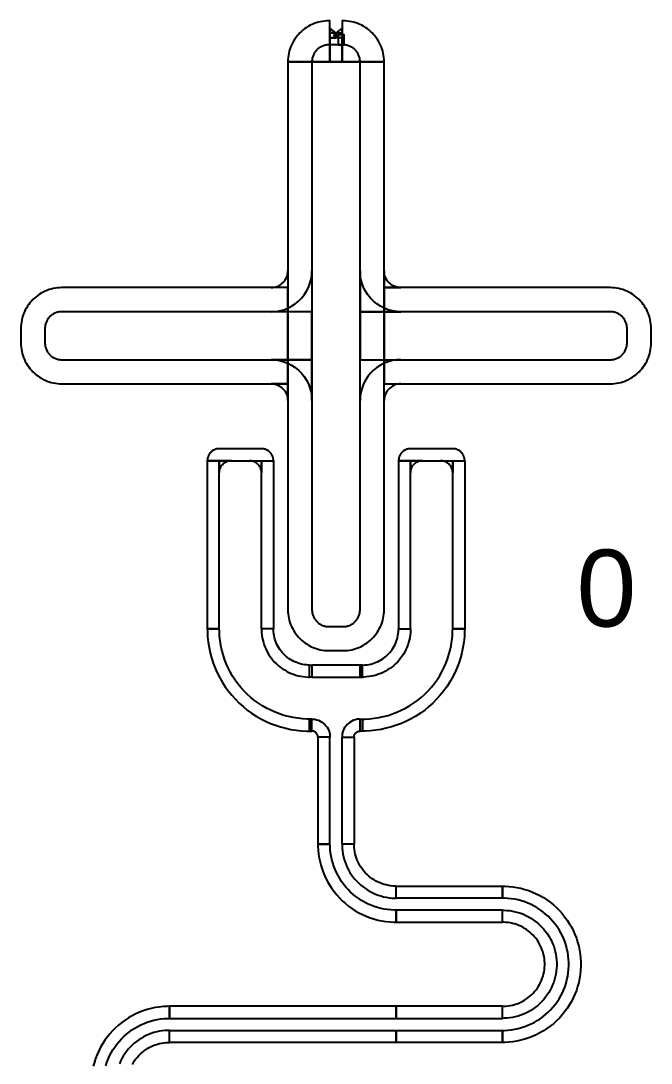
# Model space of a CAD drawing. Extents: x -3400 to 3400, y -3400 to 3400.
# Drawn here: x -257 to 267, y 866 to 1733 of the extents above; entities that cross this region are included whole.
import ezdxf

# ---------------------------------------------------------------- set-up
doc = ezdxf.new("R2010")
doc.units = 0
doc.layers.get('0').update_dxf_attribs({"linetype": 'CONTINUOUS'})
for name, color, linetype in [('BASEMETAL', 4, 'CONTINUOUS'), ('FRAME', 8, 'CONTINUOUS'), ('SECONDLAYER', 6, 'CONTINUOUS')]:
    doc.layers.add(name, color=color, linetype=linetype)
doc.styles.get("Standard").update_dxf_attribs({"font": 'arial.ttf'})

# ---------------------------------------------------------------- blocks, each defined once
blk = doc.blocks.new('CHIP_XSEARCH')
for points in [[(3382.5, 5099), (3400, 5099), (3400, 5133), (3399, 5133), (3397.22, 5132.95), (3395.45, 5132.81), (3393.68, 5132.58), (3391.93, 5132.26), (3390.2, 5131.84), (3388.49, 5131.34), (3386.82, 5130.74), (3385.17, 5130.06), (3383.56, 5129.29), (3382, 5128.44), (3380.48, 5127.51), (3379.02, 5126.51), (3377.6, 5125.42), (3376.25, 5124.27), (3374.96, 5123.04), (3373.73, 5121.75), (3372.58, 5120.4), (3371.49, 5118.98), (3370.49, 5117.52), (3369.56, 5116), (3368.71, 5114.44), (3367.94, 5112.83), (3367.26, 5111.18), (3366.66, 5109.51), (3366.16, 5107.8), (3365.74, 5106.07), (3365.42, 5104.32), (3365.19, 5102.55), (3365.05, 5100.78), (3365, 5099), (3365, 5099)], [(3404.78, 5123), (3400, 5127), (3400, 5127), (3400, 5123)], [(3410, 5123), (3410, 5127), (3410, 5127), (3405.22, 5123)], [(3427.5, 5099), (3445, 5099), (3445, 5099), (3444.95, 5100.78), (3444.81, 5102.55), (3444.58, 5104.32), (3444.26, 5106.07), (3443.84, 5107.8), (3443.34, 5109.51), (3442.74, 5111.18), (3442.06, 5112.83), (3441.29, 5114.44), (3440.44, 5116), (3439.51, 5117.52), (3438.51, 5118.98), (3437.42, 5120.4), (3436.27, 5121.75), (3435.04, 5123.04), (3433.75, 5124.27), (3432.4, 5125.42), (3430.98, 5126.51), (3429.52, 5127.51), (3428, 5128.44), (3426.44, 5129.29), (3424.83, 5130.06), (3423.18, 5130.74), (3421.51, 5131.34), (3419.8, 5131.84), (3418.07, 5132.26), (3416.32, 5132.58), (3414.55, 5132.81), (3412.78, 5132.95), (3411, 5133), (3410, 5133), (3410, 5099)], [(3404.78, 5119), (3404.78, 5123), (3400, 5123), (3400, 5119)], [(3410, 5099), (3410, 5119), (3400, 5119), (3400, 5099)], [(3405.22, 5119), (3405.22, 5123), (3410, 5123), (3410, 5119)], [(3405, 4609), (3411, 4609), (3412.78, 4609.05), (3414.55, 4609.19), (3416.32, 4609.42), (3418.07, 4609.74), (3419.8, 4610.16), (3421.51, 4610.66), (3423.18, 4611.26), (3424.83, 4611.94), (3426.44, 4612.71), (3428, 4613.56), (3429.52, 4614.49), (3430.98, 4615.49), (3432.4, 4616.58), (3433.75, 4617.73), (3435.04, 4618.96), (3436.27, 4620.25), (3437.42, 4621.6), (3438.51, 4623.02), (3439.51, 4624.48), (3440.44, 4626), (3441.29, 4627.56), (3442.06, 4629.17), (3442.74, 4630.82), (3443.34, 4632.49), (3443.84, 4634.2), (3444.26, 4635.93), (3444.58, 4637.68), (3444.81, 4639.45), (3444.95, 4641.22), (3445, 4643), (3445, 5099), (3365, 5099), (3365, 4643), (3365.05, 4641.22), (3365.19, 4639.45), (3365.42, 4637.68), (3365.74, 4635.93), (3366.16, 4634.2), (3366.66, 4632.49), (3367.26, 4630.82), (3367.94, 4629.17), (3368.71, 4627.56), (3369.56, 4626), (3370.49, 4624.48), (3371.49, 4623.02), (3372.58, 4621.6), (3373.73, 4620.25), (3374.96, 4618.96), (3376.25, 4617.73), (3377.6, 4616.58), (3379.02, 4615.49), (3380.48, 4614.49), (3382, 4613.56), (3383.56, 4612.71), (3385.17, 4611.94), (3386.82, 4611.26), (3388.49, 4610.66), (3390.2, 4610.16), (3391.93, 4609.74), (3393.68, 4609.42), (3395.45, 4609.19), (3397.22, 4609.05), (3399, 4609)], [(3365, 4911), (3351, 4911), (3352.46, 4911.08), (3353.91, 4911.31), (3355.33, 4911.69), (3356.69, 4912.21), (3358, 4912.88), (3359.23, 4913.67), (3360.37, 4914.6), (3361.4, 4915.63), (3362.33, 4916.77), (3363.12, 4918), (3363.79, 4919.31), (3364.31, 4920.67), (3364.69, 4922.09), (3364.92, 4923.54), (3365, 4925)], [(3445, 4911), (3459, 4911), (3457.54, 4911.08), (3456.09, 4911.31), (3454.67, 4911.69), (3453.31, 4912.21), (3452, 4912.88), (3450.77, 4913.67), (3449.63, 4914.6), (3448.6, 4915.63), (3447.67, 4916.77), (3446.88, 4918), (3446.21, 4919.31), (3445.69, 4920.67), (3445.31, 4922.09), (3445.08, 4923.54), (3445, 4925)], [(3365, 4871), (3365, 4911), (3177, 4911), (3175.22, 4910.95), (3173.45, 4910.81), (3171.68, 4910.58), (3169.93, 4910.26), (3168.2, 4909.84), (3166.49, 4909.34), (3164.82, 4908.74), (3163.17, 4908.06), (3161.56, 4907.29), (3160, 4906.44), (3158.48, 4905.51), (3157.02, 4904.51), (3155.6, 4903.42), (3154.25, 4902.27), (3152.96, 4901.04), (3151.73, 4899.75), (3150.58, 4898.4), (3149.49, 4896.98), (3148.49, 4895.52), (3147.56, 4894), (3146.71, 4892.44), (3145.94, 4890.83), (3145.26, 4889.18), (3144.66, 4887.51), (3144.16, 4885.8), (3143.74, 4884.07), (3143.42, 4882.32), (3143.19, 4880.55), (3143.05, 4878.78), (3143, 4877), (3143, 4865), (3143.05, 4863.22), (3143.19, 4861.45), (3143.42, 4859.68), (3143.74, 4857.93), (3144.16, 4856.2), (3144.66, 4854.49), (3145.26, 4852.82), (3145.94, 4851.17), (3146.71, 4849.56), (3147.56, 4848), (3148.49, 4846.48), (3149.49, 4845.02), (3150.58, 4843.6), (3151.73, 4842.25), (3152.96, 4840.96), (3154.25, 4839.73), (3155.6, 4838.58), (3157.02, 4837.49), (3158.48, 4836.49), (3160, 4835.56), (3161.56, 4834.71), (3163.17, 4833.94), (3164.82, 4833.26), (3166.49, 4832.66), (3168.2, 4832.16), (3169.93, 4831.74), (3171.68, 4831.42), (3173.45, 4831.19), (3175.22, 4831.05), (3177, 4831), (3365, 4831)], [(3445, 4871), (3445, 4831), (3633, 4831), (3634.78, 4831.05), (3636.55, 4831.19), (3638.32, 4831.42), (3640.07, 4831.74), (3641.8, 4832.16), (3643.51, 4832.66), (3645.18, 4833.26), (3646.83, 4833.94), (3648.44, 4834.71), (3650, 4835.56), (3651.52, 4836.49), (3652.98, 4837.49), (3654.4, 4838.58), (3655.75, 4839.73), (3657.04, 4840.96), (3658.27, 4842.25), (3659.42, 4843.6), (3660.51, 4845.02), (3661.51, 4846.48), (3662.44, 4848), (3663.29, 4849.56), (3664.06, 4851.17), (3664.74, 4852.82), (3665.34, 4854.49), (3665.84, 4856.2), (3666.26, 4857.93), (3666.58, 4859.68), (3666.81, 4861.45), (3666.95, 4863.22), (3667, 4865), (3667, 4877), (3666.95, 4878.78), (3666.81, 4880.55), (3666.58, 4882.32), (3666.26, 4884.07), (3665.84, 4885.8), (3665.34, 4887.51), (3664.74, 4889.18), (3664.06, 4890.83), (3663.29, 4892.44), (3662.44, 4894), (3661.51, 4895.52), (3660.51, 4896.98), (3659.42, 4898.4), (3658.27, 4899.75), (3657.04, 4901.04), (3655.75, 4902.27), (3654.4, 4903.42), (3652.98, 4904.51), (3651.52, 4905.51), (3650, 4906.44), (3648.44, 4907.29), (3646.83, 4908.06), (3645.18, 4908.74), (3643.51, 4909.34), (3641.8, 4909.84), (3640.07, 4910.26), (3638.32, 4910.58), (3636.55, 4910.81), (3634.78, 4910.95), (3633, 4911), (3445, 4911)], [(3365, 4831), (3351, 4831), (3352.46, 4830.92), (3353.91, 4830.69), (3355.33, 4830.31), (3356.69, 4829.79), (3358, 4829.12), (3359.23, 4828.33), (3360.37, 4827.4), (3361.4, 4826.37), (3362.33, 4825.23), (3363.12, 4824), (3363.79, 4822.69), (3364.31, 4821.33), (3364.69, 4819.91), (3364.92, 4818.46), (3365, 4817)], [(3445, 4831), (3459, 4831), (3457.54, 4830.92), (3456.09, 4830.69), (3454.67, 4830.31), (3453.31, 4829.79), (3452, 4829.12), (3450.77, 4828.33), (3449.63, 4827.4), (3448.6, 4826.37), (3447.67, 4825.23), (3446.88, 4824), (3446.21, 4822.69), (3445.69, 4821.33), (3445.31, 4819.91), (3445.08, 4818.46), (3445, 4817)], [(3325.5, 4767), (3353, 4767), (3353, 4767), (3352.99, 4767.52), (3352.95, 4768.05), (3352.88, 4768.56), (3352.78, 4769.08), (3352.66, 4769.59), (3352.51, 4770.09), (3352.34, 4770.58), (3352.14, 4771.07), (3351.91, 4771.54), (3351.66, 4772), (3351.39, 4772.45), (3351.09, 4772.88), (3350.77, 4773.29), (3350.43, 4773.69), (3350.07, 4774.07), (3349.69, 4774.43), (3349.29, 4774.77), (3348.88, 4775.09), (3348.45, 4775.39), (3348, 4775.66), (3347.54, 4775.91), (3347.07, 4776.14), (3346.58, 4776.34), (3346.09, 4776.51), (3345.59, 4776.66), (3345.08, 4776.78), (3344.56, 4776.88), (3344.05, 4776.95), (3343.52, 4776.99), (3343, 4777), (3308, 4777), (3307.48, 4776.99), (3306.95, 4776.95), (3306.44, 4776.88), (3305.92, 4776.78), (3305.41, 4776.66), (3304.91, 4776.51), (3304.42, 4776.34), (3303.93, 4776.14), (3303.46, 4775.91), (3303, 4775.66), (3302.55, 4775.39), (3302.12, 4775.09), (3301.71, 4774.77), (3301.31, 4774.43), (3300.93, 4774.07), (3300.57, 4773.69), (3300.23, 4773.29), (3299.91, 4772.88), (3299.61, 4772.45), (3299.34, 4772), (3299.09, 4771.54), (3298.86, 4771.07), (3298.66, 4770.58), (3298.49, 4770.09), (3298.34, 4769.59), (3298.22, 4769.08), (3298.12, 4768.56), (3298.05, 4768.05), (3298.01, 4767.52), (3298, 4767), (3298, 4767)], [(3484.5, 4767), (3512, 4767), (3512, 4767), (3511.99, 4767.52), (3511.95, 4768.05), (3511.88, 4768.56), (3511.78, 4769.08), (3511.66, 4769.59), (3511.51, 4770.09), (3511.34, 4770.58), (3511.14, 4771.07), (3510.91, 4771.54), (3510.66, 4772), (3510.39, 4772.45), (3510.09, 4772.88), (3509.77, 4773.29), (3509.43, 4773.69), (3509.07, 4774.07), (3508.69, 4774.43), (3508.29, 4774.77), (3507.88, 4775.09), (3507.45, 4775.39), (3507, 4775.66), (3506.54, 4775.91), (3506.07, 4776.14), (3505.58, 4776.34), (3505.09, 4776.51), (3504.59, 4776.66), (3504.08, 4776.78), (3503.56, 4776.88), (3503.05, 4776.95), (3502.52, 4776.99), (3502, 4777), (3467, 4777), (3466.48, 4776.99), (3465.95, 4776.95), (3465.44, 4776.88), (3464.92, 4776.78), (3464.41, 4776.66), (3463.91, 4776.51), (3463.42, 4776.34), (3462.93, 4776.14), (3462.46, 4775.91), (3462, 4775.66), (3461.55, 4775.39), (3461.12, 4775.09), (3460.71, 4774.77), (3460.31, 4774.43), (3459.93, 4774.07), (3459.57, 4773.69), (3459.23, 4773.29), (3458.91, 4772.88), (3458.61, 4772.45), (3458.34, 4772), (3458.09, 4771.54), (3457.86, 4771.07), (3457.66, 4770.58), (3457.49, 4770.09), (3457.34, 4769.59), (3457.22, 4769.08), (3457.12, 4768.56), (3457.05, 4768.05), (3457.01, 4767.52), (3457, 4767), (3457, 4767)], [(3308, 4627), (3308, 4767), (3298, 4767), (3298, 4627)], [(3308, 4767), (3308, 4757), (3308.05, 4758.05), (3308.22, 4759.08), (3308.49, 4760.09), (3308.86, 4761.07), (3309.34, 4762), (3309.91, 4762.88), (3310.57, 4763.69), (3311.31, 4764.43), (3312.12, 4765.09), (3313, 4765.66), (3313.93, 4766.14), (3314.91, 4766.51), (3315.92, 4766.78), (3316.95, 4766.95), (3318, 4767)], [(3343, 4767), (3343, 4757), (3342.95, 4758.05), (3342.78, 4759.08), (3342.51, 4760.09), (3342.14, 4761.07), (3341.66, 4762), (3341.09, 4762.88), (3340.43, 4763.69), (3339.69, 4764.43), (3338.88, 4765.09), (3338, 4765.66), (3337.07, 4766.14), (3336.09, 4766.51), (3335.08, 4766.78), (3334.05, 4766.95), (3333, 4767)], [(3343, 4627), (3343, 4767), (3353, 4767), (3353, 4627)], [(3467, 4627), (3467, 4767), (3457, 4767), (3457, 4627)], [(3467, 4767), (3467, 4757), (3467.05, 4758.05), (3467.22, 4759.08), (3467.49, 4760.09), (3467.86, 4761.07), (3468.34, 4762), (3468.91, 4762.88), (3469.57, 4763.69), (3470.31, 4764.43), (3471.12, 4765.09), (3472, 4765.66), (3472.93, 4766.14), (3473.91, 4766.51), (3474.92, 4766.78), (3475.95, 4766.95), (3477, 4767)], [(3502, 4767), (3502, 4757), (3501.95, 4758.05), (3501.78, 4759.08), (3501.51, 4760.09), (3501.14, 4761.07), (3500.66, 4762), (3500.09, 4762.88), (3499.43, 4763.69), (3498.69, 4764.43), (3497.88, 4765.09), (3497, 4765.66), (3496.07, 4766.14), (3495.09, 4766.51), (3494.08, 4766.78), (3493.05, 4766.95), (3492, 4767)], [(3502, 4627), (3502, 4767), (3512, 4767), (3512, 4627)], [(3383, 4552), (3381.04, 4552.03), (3377.12, 4552.23), (3373.21, 4552.64), (3369.33, 4553.26), (3365.49, 4554.07), (3361.7, 4555.09), (3357.96, 4556.3), (3354.3, 4557.71), (3350.71, 4559.31), (3347.21, 4561.09), (3343.81, 4563.05), (3340.52, 4565.19), (3337.34, 4567.5), (3334.29, 4569.97), (3331.37, 4572.6), (3328.6, 4575.37), (3325.97, 4578.29), (3323.5, 4581.34), (3321.19, 4584.52), (3319.05, 4587.81), (3317.09, 4591.21), (3315.31, 4594.71), (3313.71, 4598.3), (3312.3, 4601.96), (3311.09, 4605.7), (3310.07, 4609.49), (3309.26, 4613.33), (3308.64, 4617.21), (3308.23, 4621.12), (3308.03, 4625.04), (3308, 4627), (3298, 4627), (3298.03, 4624.77), (3298.26, 4620.33), (3298.73, 4615.91), (3299.42, 4611.51), (3300.35, 4607.16), (3301.5, 4602.86), (3302.88, 4598.63), (3304.47, 4594.47), (3306.28, 4590.41), (3308.3, 4586.44), (3310.53, 4582.59), (3312.95, 4578.86), (3315.56, 4575.26), (3318.37, 4571.8), (3321.34, 4568.49), (3324.49, 4565.34), (3327.8, 4562.37), (3331.26, 4559.56), (3334.86, 4556.95), (3338.59, 4554.53), (3342.44, 4552.3), (3346.41, 4550.28), (3350.47, 4548.47), (3354.63, 4546.88), (3358.86, 4545.5), (3363.16, 4544.35), (3367.51, 4543.42), (3371.91, 4542.73), (3376.33, 4542.26), (3380.77, 4542.03), (3383, 4542)], [(3383, 4597), (3382.21, 4597.01), (3380.65, 4597.09), (3379.08, 4597.26), (3377.53, 4597.5), (3376, 4597.83), (3374.48, 4598.24), (3372.99, 4598.72), (3371.52, 4599.28), (3370.08, 4599.92), (3368.69, 4600.64), (3367.33, 4601.42), (3366.01, 4602.28), (3364.74, 4603.2), (3363.52, 4604.19), (3362.35, 4605.24), (3361.24, 4606.35), (3360.19, 4607.52), (3359.2, 4608.74), (3358.28, 4610.01), (3357.42, 4611.33), (3356.64, 4612.69), (3355.92, 4614.08), (3355.28, 4615.52), (3354.72, 4616.99), (3354.24, 4618.48), (3353.83, 4620), (3353.5, 4621.53), (3353.26, 4623.08), (3353.09, 4624.65), (3353.01, 4626.21), (3353, 4627), (3343, 4627), (3343.01, 4625.95), (3343.12, 4623.86), (3343.34, 4621.78), (3343.67, 4619.71), (3344.11, 4617.66), (3344.65, 4615.64), (3345.29, 4613.65), (3346.04, 4611.69), (3346.9, 4609.78), (3347.85, 4607.91), (3348.89, 4606.1), (3350.03, 4604.34), (3351.27, 4602.65), (3352.58, 4601.02), (3353.99, 4599.47), (3355.47, 4597.99), (3357.02, 4596.58), (3358.65, 4595.27), (3360.34, 4594.03), (3362.1, 4592.89), (3363.91, 4591.85), (3365.78, 4590.9), (3367.69, 4590.04), (3369.65, 4589.29), (3371.64, 4588.65), (3373.66, 4588.11), (3375.71, 4587.67), (3377.78, 4587.34), (3379.86, 4587.12), (3381.95, 4587.01), (3383, 4587)], [(3427, 4552), (3428.96, 4552.03), (3432.88, 4552.23), (3436.79, 4552.64), (3440.67, 4553.26), (3444.51, 4554.07), (3448.3, 4555.09), (3452.04, 4556.3), (3455.7, 4557.71), (3459.29, 4559.31), (3462.79, 4561.09), (3466.19, 4563.05), (3469.48, 4565.19), (3472.66, 4567.5), (3475.71, 4569.97), (3478.63, 4572.6), (3481.4, 4575.37), (3484.03, 4578.29), (3486.5, 4581.34), (3488.81, 4584.52), (3490.95, 4587.81), (3492.91, 4591.21), (3494.69, 4594.71), (3496.29, 4598.3), (3497.7, 4601.96), (3498.91, 4605.7), (3499.93, 4609.49), (3500.74, 4613.33), (3501.36, 4617.21), (3501.77, 4621.12), (3501.97, 4625.04), (3502, 4627), (3512, 4627), (3511.97, 4624.77), (3511.74, 4620.33), (3511.27, 4615.91), (3510.58, 4611.51), (3509.65, 4607.16), (3508.5, 4602.86), (3507.12, 4598.63), (3505.53, 4594.47), (3503.72, 4590.41), (3501.7, 4586.44), (3499.47, 4582.59), (3497.05, 4578.86), (3494.44, 4575.26), (3491.63, 4571.8), (3488.66, 4568.49), (3485.51, 4565.34), (3482.2, 4562.37), (3478.74, 4559.56), (3475.14, 4556.95), (3471.41, 4554.53), (3467.56, 4552.3), (3463.59, 4550.28), (3459.53, 4548.47), (3455.37, 4546.88), (3451.14, 4545.5), (3446.84, 4544.35), (3442.49, 4543.42), (3438.09, 4542.73), (3433.67, 4542.26), (3429.23, 4542.03), (3427, 4542)], [(3427, 4597), (3427.79, 4597.01), (3429.35, 4597.09), (3430.92, 4597.26), (3432.47, 4597.5), (3434, 4597.83), (3435.52, 4598.24), (3437.01, 4598.72), (3438.48, 4599.28), (3439.92, 4599.92), (3441.31, 4600.64), (3442.67, 4601.42), (3443.99, 4602.28), (3445.26, 4603.2), (3446.48, 4604.19), (3447.65, 4605.24), (3448.76, 4606.35), (3449.81, 4607.52), (3450.8, 4608.74), (3451.72, 4610.01), (3452.58, 4611.33), (3453.36, 4612.69), (3454.08, 4614.08), (3454.72, 4615.52), (3455.28, 4616.99), (3455.76, 4618.48), (3456.17, 4620), (3456.5, 4621.53), (3456.74, 4623.08), (3456.91, 4624.65), (3456.99, 4626.21), (3457, 4627), (3467, 4627), (3466.99, 4625.95), (3466.88, 4623.86), (3466.66, 4621.78), (3466.33, 4619.71), (3465.89, 4617.66), (3465.35, 4615.64), (3464.71, 4613.65), (3463.96, 4611.69), (3463.1, 4609.78), (3462.15, 4607.91), (3461.11, 4606.1), (3459.97, 4604.34), (3458.73, 4602.65), (3457.42, 4601.02), (3456.01, 4599.47), (3454.53, 4597.99), (3452.98, 4596.58), (3451.35, 4595.27), (3449.66, 4594.03), (3447.9, 4592.89), (3446.09, 4591.85), (3444.22, 4590.9), (3442.31, 4590.04), (3440.35, 4589.29), (3438.36, 4588.65), (3436.34, 4588.11), (3434.29, 4587.67), (3432.22, 4587.34), (3430.14, 4587.12), (3428.05, 4587.01), (3427, 4587)], [(3385, 4587), (3383, 4587), (3383, 4597), (3385, 4597)], [(3425, 4587), (3425, 4597), (3385, 4597), (3385, 4587)], [(3425, 4587), (3427, 4587), (3427, 4597), (3425, 4597)], [(3385, 4552), (3383, 4552), (3383, 4542), (3385, 4542)], [(3390, 4537), (3389.99, 4537.26), (3389.94, 4537.78), (3389.83, 4538.29), (3389.67, 4538.79), (3389.46, 4539.27), (3389.19, 4539.72), (3388.89, 4540.15), (3388.54, 4540.54), (3388.15, 4540.89), (3387.72, 4541.19), (3387.27, 4541.46), (3386.79, 4541.67), (3386.29, 4541.83), (3385.78, 4541.94), (3385.26, 4541.99), (3385, 4542), (3385, 4552), (3385.79, 4551.98), (3387.35, 4551.82), (3388.88, 4551.49), (3390.38, 4551), (3391.81, 4550.37), (3393.17, 4549.58), (3394.44, 4548.66), (3395.61, 4547.61), (3396.66, 4546.44), (3397.58, 4545.17), (3398.37, 4543.81), (3399, 4542.38), (3399.49, 4540.88), (3399.82, 4539.35), (3399.98, 4537.79), (3400, 4537)], [(3420, 4537), (3420.01, 4537.26), (3420.06, 4537.78), (3420.17, 4538.29), (3420.33, 4538.79), (3420.54, 4539.27), (3420.81, 4539.72), (3421.11, 4540.15), (3421.46, 4540.54), (3421.85, 4540.89), (3422.28, 4541.19), (3422.73, 4541.46), (3423.21, 4541.67), (3423.71, 4541.83), (3424.22, 4541.94), (3424.74, 4541.99), (3425, 4542), (3425, 4552), (3424.21, 4551.98), (3422.65, 4551.82), (3421.12, 4551.49), (3419.62, 4551), (3418.19, 4550.37), (3416.83, 4549.58), (3415.56, 4548.66), (3414.39, 4547.61), (3413.34, 4546.44), (3412.42, 4545.17), (3411.63, 4543.81), (3411, 4542.38), (3410.51, 4540.88), (3410.18, 4539.35), (3410.02, 4537.79), (3410, 4537)], [(3425, 4552), (3427, 4552), (3427, 4542), (3425, 4542)], [(3400, 4448), (3400, 4537), (3390, 4537), (3390, 4448)], [(3410, 4448), (3410, 4537), (3420, 4537), (3420, 4448)], [(3455, 4393), (3453.56, 4393.02), (3450.68, 4393.17), (3447.82, 4393.47), (3444.98, 4393.92), (3442.16, 4394.52), (3439.38, 4395.26), (3436.64, 4396.15), (3433.95, 4397.19), (3431.32, 4398.36), (3428.76, 4399.67), (3426.26, 4401.1), (3423.85, 4402.67), (3421.52, 4404.37), (3419.28, 4406.18), (3417.14, 4408.1), (3415.1, 4410.14), (3413.18, 4412.28), (3411.37, 4414.52), (3409.67, 4416.85), (3408.1, 4419.26), (3406.67, 4421.76), (3405.36, 4424.32), (3404.19, 4426.95), (3403.15, 4429.64), (3402.26, 4432.38), (3401.52, 4435.16), (3400.92, 4437.98), (3400.47, 4440.82), (3400.17, 4443.68), (3400.02, 4446.56), (3400, 4448), (3390, 4448), (3390.02, 4446.3), (3390.2, 4442.9), (3390.56, 4439.52), (3391.09, 4436.15), (3391.8, 4432.83), (3392.68, 4429.54), (3393.73, 4426.3), (3394.95, 4423.13), (3396.33, 4420.02), (3397.88, 4416.98), (3399.58, 4414.04), (3401.43, 4411.18), (3403.43, 4408.43), (3405.57, 4405.79), (3407.85, 4403.26), (3410.26, 4400.85), (3412.79, 4398.57), (3415.43, 4396.43), (3418.18, 4394.43), (3421.04, 4392.58), (3423.98, 4390.88), (3427.02, 4389.33), (3430.13, 4387.95), (3433.3, 4386.73), (3436.54, 4385.68), (3439.83, 4384.8), (3443.15, 4384.09), (3446.52, 4383.56), (3449.9, 4383.2), (3453.3, 4383.02), (3455, 4383)], [(3455, 4413), (3454.08, 4413.01), (3452.25, 4413.11), (3450.43, 4413.3), (3448.62, 4413.59), (3446.83, 4413.97), (3445.06, 4414.44), (3443.32, 4415.01), (3441.61, 4415.66), (3439.93, 4416.41), (3438.3, 4417.24), (3436.71, 4418.16), (3435.18, 4419.16), (3433.69, 4420.23), (3432.27, 4421.39), (3430.91, 4422.61), (3429.61, 4423.91), (3428.39, 4425.27), (3427.23, 4426.69), (3426.16, 4428.18), (3425.16, 4429.71), (3424.24, 4431.3), (3423.41, 4432.93), (3422.66, 4434.61), (3422.01, 4436.32), (3421.44, 4438.06), (3420.97, 4439.83), (3420.59, 4441.62), (3420.3, 4443.43), (3420.11, 4445.25), (3420.01, 4447.08), (3420, 4448), (3410, 4448), (3410.02, 4446.82), (3410.14, 4444.47), (3410.38, 4442.13), (3410.75, 4439.8), (3411.24, 4437.49), (3411.85, 4435.22), (3412.58, 4432.98), (3413.43, 4430.78), (3414.38, 4428.63), (3415.45, 4426.53), (3416.63, 4424.49), (3417.91, 4422.51), (3419.3, 4420.61), (3420.78, 4418.77), (3422.36, 4417.02), (3424.02, 4415.36), (3425.77, 4413.78), (3427.61, 4412.3), (3429.51, 4410.91), (3431.49, 4409.63), (3433.53, 4408.45), (3435.63, 4407.38), (3437.78, 4406.43), (3439.98, 4405.58), (3442.22, 4404.85), (3444.49, 4404.24), (3446.8, 4403.75), (3449.13, 4403.38), (3451.47, 4403.14), (3453.82, 4403.02), (3455, 4403)], [(3543.55, 4403), (3455, 4403), (3455, 4413), (3543.55, 4413)], [(3543.55, 4293), (3544.99, 4293.02), (3547.86, 4293.17), (3550.73, 4293.47), (3553.57, 4293.92), (3556.39, 4294.52), (3559.17, 4295.26), (3561.91, 4296.15), (3564.59, 4297.19), (3567.22, 4298.36), (3569.79, 4299.67), (3572.28, 4301.1), (3574.7, 4302.67), (3577.03, 4304.37), (3579.27, 4306.18), (3581.41, 4308.1), (3583.44, 4310.14), (3585.37, 4312.28), (3587.18, 4314.52), (3588.87, 4316.85), (3590.44, 4319.26), (3591.88, 4321.76), (3593.19, 4324.32), (3594.36, 4326.95), (3595.39, 4329.64), (3596.28, 4332.38), (3597.03, 4335.16), (3597.63, 4337.98), (3598.08, 4340.82), (3598.38, 4343.68), (3598.53, 4346.56), (3598.53, 4349.44), (3598.38, 4352.32), (3598.08, 4355.18), (3597.63, 4358.02), (3597.03, 4360.84), (3596.28, 4363.62), (3595.39, 4366.36), (3594.36, 4369.05), (3593.19, 4371.68), (3591.88, 4374.24), (3590.44, 4376.74), (3588.87, 4379.15), (3587.18, 4381.48), (3585.37, 4383.72), (3583.44, 4385.86), (3581.41, 4387.9), (3579.27, 4389.82), (3577.03, 4391.63), (3574.7, 4393.33), (3572.28, 4394.9), (3569.79, 4396.33), (3567.22, 4397.64), (3564.59, 4398.81), (3561.91, 4399.85), (3559.17, 4400.74), (3556.39, 4401.48), (3553.57, 4402.08), (3550.73, 4402.53), (3547.86, 4402.83), (3544.99, 4402.98), (3543.55, 4403), (3543.55, 4413), (3545.25, 4412.98), (3548.65, 4412.8), (3552.03, 4412.44), (3555.39, 4411.91), (3558.72, 4411.2), (3562.01, 4410.32), (3565.24, 4409.27), (3568.42, 4408.05), (3571.53, 4406.67), (3574.56, 4405.12), (3577.51, 4403.42), (3580.36, 4401.57), (3583.12, 4399.57), (3585.76, 4397.43), (3588.29, 4395.15), (3590.7, 4392.74), (3592.97, 4390.21), (3595.11, 4387.57), (3597.11, 4384.82), (3598.97, 4381.96), (3600.67, 4379.02), (3602.21, 4375.98), (3603.6, 4372.87), (3604.82, 4369.7), (3605.87, 4366.46), (3606.75, 4363.17), (3607.46, 4359.85), (3607.99, 4356.48), (3608.35, 4353.1), (3608.52, 4349.7), (3608.52, 4346.3), (3608.35, 4342.9), (3607.99, 4339.52), (3607.46, 4336.15), (3606.75, 4332.83), (3605.87, 4329.54), (3604.82, 4326.3), (3603.6, 4323.13), (3602.21, 4320.02), (3600.67, 4316.98), (3598.97, 4314.04), (3597.11, 4311.18), (3595.11, 4308.43), (3592.97, 4305.79), (3590.7, 4303.26), (3588.29, 4300.85), (3585.76, 4298.57), (3583.12, 4296.43), (3580.36, 4294.43), (3577.51, 4292.58), (3574.56, 4290.88), (3571.53, 4289.33), (3568.42, 4287.95), (3565.24, 4286.73), (3562.01, 4285.68), (3558.72, 4284.8), (3555.39, 4284.09), (3552.03, 4283.56), (3548.65, 4283.2), (3545.25, 4283.02), (3543.55, 4283)], [(3543.55, 4393), (3455, 4393), (3455, 4383), (3543.55, 4383)], [(3543.55, 4313), (3544.46, 4313.01), (3546.29, 4313.11), (3548.11, 4313.3), (3549.92, 4313.59), (3551.72, 4313.97), (3553.49, 4314.44), (3555.23, 4315.01), (3556.94, 4315.66), (3558.61, 4316.41), (3560.25, 4317.24), (3561.83, 4318.16), (3563.37, 4319.16), (3564.85, 4320.23), (3566.28, 4321.39), (3567.64, 4322.61), (3568.93, 4323.91), (3570.16, 4325.27), (3571.31, 4326.69), (3572.39, 4328.18), (3573.39, 4329.71), (3574.31, 4331.3), (3575.14, 4332.93), (3575.88, 4334.61), (3576.54, 4336.32), (3577.11, 4338.06), (3577.58, 4339.83), (3577.96, 4341.62), (3578.25, 4343.43), (3578.44, 4345.25), (3578.53, 4347.08), (3578.53, 4348.92), (3578.44, 4350.75), (3578.25, 4352.57), (3577.96, 4354.38), (3577.58, 4356.17), (3577.11, 4357.94), (3576.54, 4359.68), (3575.88, 4361.39), (3575.14, 4363.07), (3574.31, 4364.7), (3573.39, 4366.29), (3572.39, 4367.82), (3571.31, 4369.31), (3570.16, 4370.73), (3568.93, 4372.09), (3567.64, 4373.39), (3566.28, 4374.61), (3564.85, 4375.77), (3563.37, 4376.84), (3561.83, 4377.84), (3560.25, 4378.76), (3558.61, 4379.59), (3556.94, 4380.34), (3555.23, 4380.99), (3553.49, 4381.56), (3551.72, 4382.03), (3549.92, 4382.41), (3548.11, 4382.7), (3546.29, 4382.89), (3544.46, 4382.99), (3543.55, 4383), (3543.55, 4393), (3544.72, 4392.98), (3547.08, 4392.86), (3549.42, 4392.62), (3551.75, 4392.25), (3554.05, 4391.76), (3556.33, 4391.15), (3558.57, 4390.42), (3560.77, 4389.57), (3562.92, 4388.62), (3565.02, 4387.55), (3567.06, 4386.37), (3569.03, 4385.09), (3570.94, 4383.7), (3572.77, 4382.22), (3574.52, 4380.64), (3576.19, 4378.98), (3577.76, 4377.23), (3579.25, 4375.39), (3580.63, 4373.49), (3581.92, 4371.51), (3583.09, 4369.47), (3584.16, 4367.37), (3585.12, 4365.22), (3585.97, 4363.02), (3586.69, 4360.78), (3587.3, 4358.51), (3587.79, 4356.2), (3588.16, 4353.87), (3588.41, 4351.53), (3588.53, 4349.18), (3588.53, 4346.82), (3588.41, 4344.47), (3588.16, 4342.13), (3587.79, 4339.8), (3587.3, 4337.49), (3586.69, 4335.22), (3585.97, 4332.98), (3585.12, 4330.78), (3584.16, 4328.63), (3583.09, 4326.53), (3581.92, 4324.49), (3580.63, 4322.51), (3579.25, 4320.61), (3577.76, 4318.77), (3576.19, 4317.02), (3574.52, 4315.36), (3572.77, 4313.78), (3570.94, 4312.3), (3569.03, 4310.91), (3567.06, 4309.63), (3565.02, 4308.45), (3562.92, 4307.38), (3560.77, 4306.43), (3558.57, 4305.58), (3556.33, 4304.85), (3554.05, 4304.24), (3551.75, 4303.75), (3549.42, 4303.38), (3547.08, 4303.14), (3544.72, 4303.02), (3543.55, 4303)], [(3266.45, 4303), (3455, 4303), (3455, 4313), (3266.45, 4313)], [(3455, 4303), (3543.55, 4303), (3543.55, 4313), (3455, 4313)], [(3266.45, 4293), (3455, 4293), (3455, 4283), (3266.45, 4283)], [(3455, 4293), (3543.55, 4293), (3543.55, 4283), (3455, 4283)]]:
    blk.add_lwpolyline(points, close=True)
for points in [[(3213.72, 4263.62), (3214.61, 4266.36), (3215.64, 4269.05), (3216.81, 4271.68), (3218.12, 4274.24), (3219.56, 4276.74), (3221.13, 4279.15), (3222.82, 4281.48), (3224.63, 4283.72), (3226.56, 4285.86), (3228.59, 4287.9), (3230.73, 4289.82), (3232.97, 4291.63), (3235.3, 4293.33), (3237.72, 4294.9), (3240.21, 4296.33), (3242.78, 4297.64), (3245.41, 4298.81), (3248.09, 4299.85), (3250.83, 4300.74), (3253.61, 4301.48), (3256.43, 4302.08), (3259.27, 4302.53), (3262.14, 4302.83), (3265.01, 4302.98), (3266.45, 4303), (3266.45, 4313), (3264.75, 4312.98), (3261.35, 4312.8), (3257.97, 4312.44), (3254.61, 4311.91), (3251.28, 4311.2), (3247.99, 4310.32), (3244.76, 4309.27), (3241.58, 4308.05), (3238.47, 4306.67), (3235.44, 4305.12), (3232.49, 4303.42), (3229.64, 4301.57), (3226.88, 4299.57), (3224.24, 4297.43), (3221.71, 4295.15), (3219.3, 4292.74), (3217.03, 4290.21), (3214.89, 4287.57), (3212.89, 4284.82), (3211.03, 4281.96), (3209.33, 4279.02), (3207.79, 4275.98), (3206.4, 4272.87), (3205.18, 4269.7), (3204.13, 4266.46), (3203.25, 4263.17)], [(3235.69, 4264.7), (3236.61, 4266.29), (3237.61, 4267.82), (3238.69, 4269.31), (3239.84, 4270.73), (3241.07, 4272.09), (3242.36, 4273.39), (3243.72, 4274.61), (3245.15, 4275.77), (3246.63, 4276.84), (3248.17, 4277.84), (3249.75, 4278.76), (3251.39, 4279.59), (3253.06, 4280.34), (3254.77, 4280.99), (3256.51, 4281.56), (3258.28, 4282.03), (3260.08, 4282.41), (3261.89, 4282.7), (3263.71, 4282.89), (3265.54, 4282.99), (3266.45, 4283), (3266.45, 4293), (3265.28, 4292.98), (3262.92, 4292.86), (3260.58, 4292.62), (3258.25, 4292.25), (3255.95, 4291.76), (3253.67, 4291.15), (3251.43, 4290.42), (3249.23, 4289.57), (3247.08, 4288.62), (3244.98, 4287.55), (3242.94, 4286.37), (3240.97, 4285.09), (3239.06, 4283.7), (3237.23, 4282.22), (3235.48, 4280.64), (3233.81, 4278.98), (3232.24, 4277.23), (3230.75, 4275.39), (3229.37, 4273.49), (3228.08, 4271.51), (3226.91, 4269.47), (3225.84, 4267.37), (3224.88, 4265.22)]]:
    blk.add_lwpolyline(points)
at = {"layer": 'SECONDLAYER'}
for points in [[(3403.25, 5121.23), (3403.25, 5120.77), (3404.78, 5120.77), (3404.78, 5121.23)], [(3404.78, 5121.23), (3404.78, 5120.77), (3405.22, 5120.77), (3405.22, 5121.23)], [(3405.22, 5121.23), (3405.22, 5120.77), (3406.75, 5120.77), (3406.75, 5121.23)], [(3406.75, 5121.23), (3406.75, 5113), (3411.75, 5113), (3411.75, 5121.23)], [(3405, 5113), (3399, 5113), (3398.27, 5112.98), (3397.54, 5112.92), (3396.81, 5112.83), (3396.09, 5112.69), (3395.38, 5112.52), (3394.67, 5112.31), (3393.98, 5112.07), (3393.31, 5111.79), (3392.64, 5111.47), (3392, 5111.12), (3391.38, 5110.74), (3390.77, 5110.33), (3390.19, 5109.88), (3389.63, 5109.4), (3389.1, 5108.9), (3388.6, 5108.37), (3388.12, 5107.81), (3387.67, 5107.23), (3387.26, 5106.62), (3386.88, 5106), (3386.53, 5105.36), (3386.21, 5104.69), (3385.93, 5104.02), (3385.69, 5103.33), (3385.48, 5102.62), (3385.31, 5101.91), (3385.17, 5101.19), (3385.08, 5100.46), (3385.02, 5099.73), (3385, 5099), (3385, 4643), (3385.02, 4642.27), (3385.08, 4641.54), (3385.17, 4640.81), (3385.31, 4640.09), (3385.48, 4639.38), (3385.69, 4638.67), (3385.93, 4637.98), (3386.21, 4637.31), (3386.53, 4636.64), (3386.88, 4636), (3387.26, 4635.38), (3387.67, 4634.77), (3388.12, 4634.19), (3388.6, 4633.63), (3389.1, 4633.1), (3389.63, 4632.6), (3390.19, 4632.12), (3390.77, 4631.67), (3391.38, 4631.26), (3392, 4630.88), (3392.64, 4630.53), (3393.31, 4630.21), (3393.98, 4629.93), (3394.67, 4629.69), (3395.38, 4629.48), (3396.09, 4629.31), (3396.81, 4629.17), (3397.54, 4629.08), (3398.27, 4629.02), (3399, 4629), (3411, 4629), (3411.73, 4629.02), (3412.46, 4629.08), (3413.19, 4629.17), (3413.91, 4629.31), (3414.62, 4629.48), (3415.33, 4629.69), (3416.02, 4629.93), (3416.69, 4630.21), (3417.36, 4630.53), (3418, 4630.88), (3418.62, 4631.26), (3419.23, 4631.67), (3419.81, 4632.12), (3420.37, 4632.6), (3420.9, 4633.1), (3421.4, 4633.63), (3421.88, 4634.19), (3422.33, 4634.77), (3422.74, 4635.38), (3423.12, 4636), (3423.47, 4636.64), (3423.79, 4637.31), (3424.07, 4637.98), (3424.31, 4638.67), (3424.52, 4639.38), (3424.69, 4640.09), (3424.83, 4640.81), (3424.92, 4641.54), (3424.98, 4642.27), (3425, 4643), (3425, 5099), (3424.98, 5099.73), (3424.92, 5100.46), (3424.83, 5101.19), (3424.69, 5101.91), (3424.52, 5102.62), (3424.31, 5103.33), (3424.07, 5104.02), (3423.79, 5104.69), (3423.47, 5105.36), (3423.12, 5106), (3422.74, 5106.62), (3422.33, 5107.23), (3421.88, 5107.81), (3421.4, 5108.37), (3420.9, 5108.9), (3420.37, 5109.4), (3419.81, 5109.88), (3419.23, 5110.33), (3418.62, 5110.74), (3418, 5111.12), (3417.36, 5111.47), (3416.69, 5111.79), (3416.02, 5112.07), (3415.33, 5112.31), (3414.62, 5112.52), (3413.91, 5112.69), (3413.19, 5112.83), (3412.46, 5112.92), (3411.73, 5112.98), (3411, 5113)], [(3385, 4891), (3351, 4891), (3354.55, 4891.19), (3358.07, 4891.74), (3361.51, 4892.66), (3364.83, 4893.94), (3368, 4895.56), (3370.98, 4897.49), (3373.75, 4899.73), (3376.27, 4902.25), (3378.51, 4905.02), (3380.44, 4908), (3382.06, 4911.17), (3383.34, 4914.49), (3384.26, 4917.93), (3384.81, 4921.45), (3385, 4925)], [(3425, 4891), (3459, 4891), (3455.45, 4891.19), (3451.93, 4891.74), (3448.49, 4892.66), (3445.17, 4893.94), (3442, 4895.56), (3439.02, 4897.49), (3436.25, 4899.73), (3433.73, 4902.25), (3431.49, 4905.02), (3429.56, 4908), (3427.94, 4911.17), (3426.66, 4914.49), (3425.74, 4917.93), (3425.19, 4921.45), (3425, 4925)], [(3385, 4871), (3385, 4891), (3177, 4891), (3176.27, 4890.98), (3175.54, 4890.92), (3174.81, 4890.83), (3174.09, 4890.69), (3173.38, 4890.52), (3172.67, 4890.31), (3171.98, 4890.07), (3171.31, 4889.79), (3170.64, 4889.47), (3170, 4889.12), (3169.38, 4888.74), (3168.77, 4888.33), (3168.19, 4887.88), (3167.63, 4887.4), (3167.1, 4886.9), (3166.6, 4886.37), (3166.12, 4885.81), (3165.67, 4885.23), (3165.26, 4884.62), (3164.88, 4884), (3164.53, 4883.36), (3164.21, 4882.69), (3163.93, 4882.02), (3163.69, 4881.33), (3163.48, 4880.62), (3163.31, 4879.91), (3163.17, 4879.19), (3163.08, 4878.46), (3163.02, 4877.73), (3163, 4877), (3163, 4865), (3163.02, 4864.27), (3163.08, 4863.54), (3163.17, 4862.81), (3163.31, 4862.09), (3163.48, 4861.38), (3163.69, 4860.67), (3163.93, 4859.98), (3164.21, 4859.31), (3164.53, 4858.64), (3164.88, 4858), (3165.26, 4857.38), (3165.67, 4856.77), (3166.12, 4856.19), (3166.6, 4855.63), (3167.1, 4855.1), (3167.63, 4854.6), (3168.19, 4854.12), (3168.77, 4853.67), (3169.38, 4853.26), (3170, 4852.88), (3170.64, 4852.53), (3171.31, 4852.21), (3171.98, 4851.93), (3172.67, 4851.69), (3173.38, 4851.48), (3174.09, 4851.31), (3174.81, 4851.17), (3175.54, 4851.08), (3176.27, 4851.02), (3177, 4851), (3385, 4851)], [(3425, 4871), (3425, 4851), (3633, 4851), (3633.73, 4851.02), (3634.46, 4851.08), (3635.19, 4851.17), (3635.91, 4851.31), (3636.62, 4851.48), (3637.33, 4851.69), (3638.02, 4851.93), (3638.69, 4852.21), (3639.36, 4852.53), (3640, 4852.88), (3640.62, 4853.26), (3641.23, 4853.67), (3641.81, 4854.12), (3642.37, 4854.6), (3642.9, 4855.1), (3643.4, 4855.63), (3643.88, 4856.19), (3644.33, 4856.77), (3644.74, 4857.38), (3645.12, 4858), (3645.47, 4858.64), (3645.79, 4859.31), (3646.07, 4859.98), (3646.31, 4860.67), (3646.52, 4861.38), (3646.69, 4862.09), (3646.83, 4862.81), (3646.92, 4863.54), (3646.98, 4864.27), (3647, 4865), (3647, 4877), (3646.98, 4877.73), (3646.92, 4878.46), (3646.83, 4879.19), (3646.69, 4879.91), (3646.52, 4880.62), (3646.31, 4881.33), (3646.07, 4882.02), (3645.79, 4882.69), (3645.47, 4883.36), (3645.12, 4884), (3644.74, 4884.62), (3644.33, 4885.23), (3643.88, 4885.81), (3643.4, 4886.37), (3642.9, 4886.9), (3642.37, 4887.4), (3641.81, 4887.88), (3641.23, 4888.33), (3640.62, 4888.74), (3640, 4889.12), (3639.36, 4889.47), (3638.69, 4889.79), (3638.02, 4890.07), (3637.33, 4890.31), (3636.62, 4890.52), (3635.91, 4890.69), (3635.19, 4890.83), (3634.46, 4890.92), (3633.73, 4890.98), (3633, 4891), (3425, 4891)], [(3385, 4851), (3351, 4851), (3354.55, 4850.81), (3358.07, 4850.26), (3361.51, 4849.34), (3364.83, 4848.06), (3368, 4846.44), (3370.98, 4844.51), (3373.75, 4842.27), (3376.27, 4839.75), (3378.51, 4836.98), (3380.44, 4834), (3382.06, 4830.83), (3383.34, 4827.51), (3384.26, 4824.07), (3384.81, 4820.55), (3385, 4817)], [(3425, 4851), (3459, 4851), (3455.45, 4850.81), (3451.93, 4850.26), (3448.49, 4849.34), (3445.17, 4848.06), (3442, 4846.44), (3439.02, 4844.51), (3436.25, 4842.27), (3433.73, 4839.75), (3431.49, 4836.98), (3429.56, 4834), (3427.94, 4830.83), (3426.66, 4827.51), (3425.74, 4824.07), (3425.19, 4820.55), (3425, 4817)]]:
    blk.add_lwpolyline(points, close=True, dxfattribs=at)
at = {"layer": 'FRAME'}
blk.add_text('0', height=64, dxfattribs=at).set_placement((3605, 4629))

msp = doc.modelspace()

# ---------------------------------------------------------------- block references
at = {"layer": 'BASEMETAL'}
msp.add_blockref('CHIP_XSEARCH', (-3400, -3400), dxfattribs=at)

doc.saveas('drawing.dxf')
